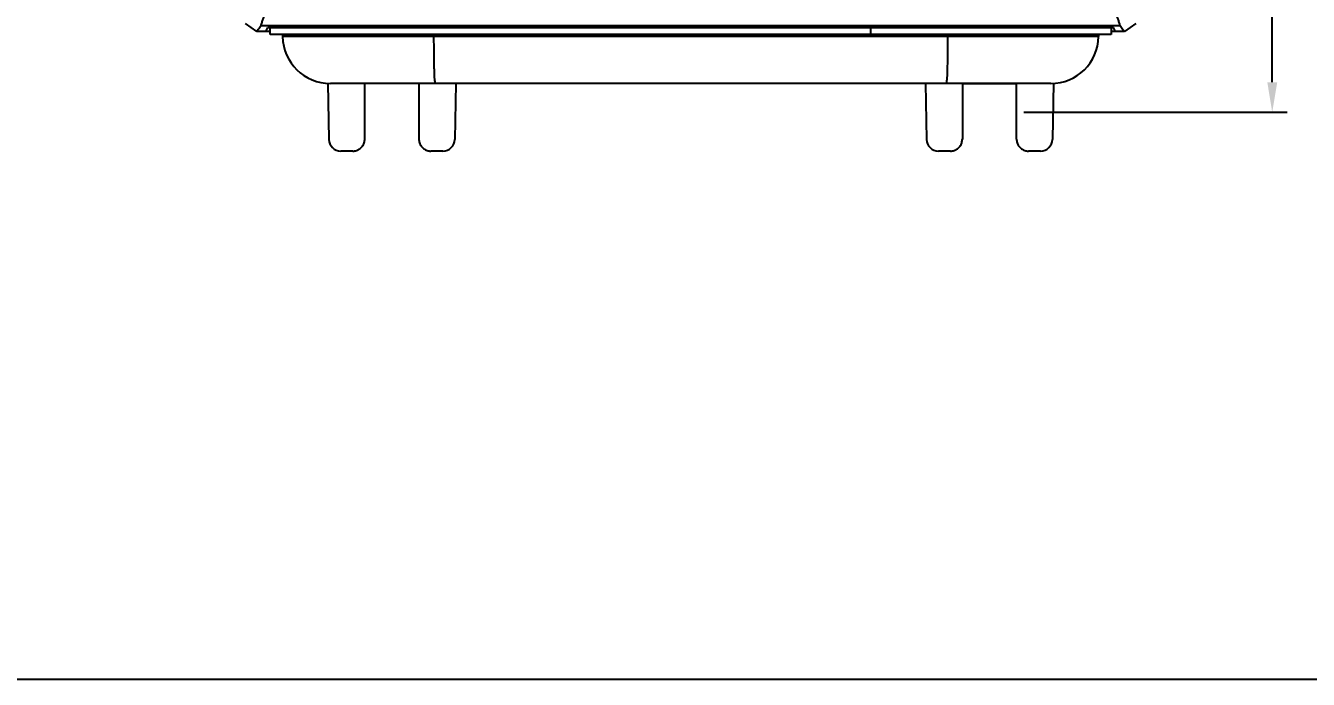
# Model space of a CAD drawing. Header units: millimetres. Extents: x 58 to 898, y 43 to 722.
# Drawn here: x 306.6 to 413.9, y 42.7 to 97.4 of the extents above; entities that cross this region are included whole.
import ezdxf

# ---------------------------------------------------------------- set-up
doc = ezdxf.new("R2010")
doc.units = ezdxf.units.MM
doc.styles.get("Standard").update_dxf_attribs({"font": 'BareunDotumPro1.ttf'})
doc.dimstyles.new('ISO-25', dxfattribs={"dimtxt": 2.5, "dimasz": 2.5, "dimexe": 1.25, "dimexo": 0.625, "dimtad": 1, "dimtxsty": 'Standard', "dimcen": 2.5, "dimadec": 0, "dimazin": 0, "dimtfac": 1, "dimtmove": 0, "dimatfit": 3, "dimfxl": 0, "dimarcsym": 0})

# ---------------------------------------------------------------- blocks, each defined once
blk = doc.blocks.new('*D158')
at = {"color": 0, "lineweight": -2}
for p, q in [((387.86, 154.13), (412.15, 154.13)), ((410.9, 92.63), (410.9, 151.63)), ((390.13, 90.13), (412.15, 90.13))]:
    blk.add_line(p, q, dxfattribs=at)
at = {"color": 0}
for points in [[(411.32, 151.63), (410.49, 151.63), (410.9, 154.13)], [(410.49, 92.63), (411.32, 92.63), (410.9, 90.13)]]:
    blk.add_solid(points, dxfattribs=at)
at = {"layer": 'Defpoints', "color": 0}
for p in [(387.24, 154.13), (410.9, 154.13), (389.51, 90.13)]:
    blk.add_point(p, dxfattribs=at)
at = {"color": 0, "insert": (409.03, 122.13), "char_height": 2.5, "attachment_point": 5, "rotation": 90}
blk.add_mtext('64', dxfattribs=at)

msp = doc.modelspace()

# ---------------------------------------------------------------- linework, layer by layer
at = {"color": 7, "linetype": 'Continuous'}
for p, q in [((325.944, 96.876), (325, 97.547)), ((327.052, 96.876), (325.944, 96.876)), ((326.298, 97.372), (398.18, 97.372)), ((326.69, 96.876), (326.86, 97.215)), ((326.86, 97.215), (397.618, 97.215)), ((327.052, 96.626), (327.052, 97.215)), ((377.302, 96.626), (327.052, 96.626)), ((328.099, 96.626), (328.102, 96.456)), ((340.737, 96.456), (340.737, 96.626)), ((377.302, 97.215), (377.302, 96.626)), ((377.304, 96.626), (377.304, 97.215)), ((397.429, 96.626), (377.304, 96.626)), ((383.741, 96.456), (383.741, 96.626)), ((396.379, 96.626), (396.376, 96.456)), ((397.429, 97.215), (397.429, 96.626)), ((398.534, 96.876), (397.429, 96.876)), ((397.788, 96.876), (397.618, 97.215)), ((399.478, 97.547), (398.534, 96.876)), ((396.376, 96.456), (328.102, 96.456)), ((331.89, 92.55), (331.972, 87.859)), ((392.377, 92.526), (332.101, 92.526)), ((334.972, 87.876), (334.972, 92.526)), ((339.507, 92.526), (339.507, 87.876)), ((342.588, 92.526), (342.506, 87.859)), ((381.89, 92.526), (381.972, 87.859)), ((384.972, 92.526), (384.972, 87.876)), ((389.507, 87.876), (389.507, 92.526)), ((392.588, 92.55), (392.506, 87.859)), ((333.971, 86.876), (332.972, 86.876)), ((341.506, 86.876), (340.507, 86.876)), ((383.971, 86.876), (382.972, 86.876)), ((391.506, 86.876), (390.507, 86.876))]:
    msp.add_line(p, q, dxfattribs=at)
msp.add_line((384.972, 92.526), (389.507, 92.526))
msp.add_lwpolyline([(57.955, 623.708), (897.871, 623.708), (897.871, 42.67), (57.955, 42.67)], close=True)
for centre, radius, start, end in [((332.101, 96.526), 4, 181, 270), ((392.377, 96.526), 4, 270, 359), ((332.972, 87.876), 1, 181, 270), ((341.506, 87.876), 1, 270, 359), ((382.972, 87.876), 1, 181, 270), ((391.506, 87.876), 1, 270, 359)]:
    msp.add_arc(centre, radius, start, end, dxfattribs=at)
for points, knots in [([(326.298, 97.372), (326.328, 97.462), (326.374, 97.648), (326.472, 97.92), (326.533, 98.106), (326.564, 98.2)], [0, 0, 0, 0, 0.28287466, 0.57326965, 0.86975368, 0.86975368, 0.86975368, 0.86975368]), ([(398.18, 97.372), (398.15, 97.462), (398.105, 97.648), (398.006, 97.92), (397.945, 98.106), (397.914, 98.2)], [0, 0, 0, 0, 0.28287008, 0.57326512, 0.86975369, 0.86975369, 0.86975369, 0.86975369]), ([(326.298, 97.372), (326.264, 97.324), (326.187, 97.216), (326.069, 97.051), (325.985, 96.934), (325.944, 96.876)], [0, 0, 0, 0, 0.17820854, 0.39708416, 0.60925193, 0.60925193, 0.60925193, 0.60925193]), ([(398.18, 97.372), (398.215, 97.324), (398.292, 97.216), (398.41, 97.051), (398.493, 96.934), (398.534, 96.876)], [0, 0, 0, 0, 0.17899192, 0.39786681, 0.60925193, 0.60925193, 0.60925193, 0.60925193]), ([(340.737, 96.456), (340.737, 96.164), (340.739, 95.593), (340.748, 94.776), (340.757, 94.038), (340.781, 93.442), (340.782, 92.947), (340.837, 92.729), (340.818, 92.526), (340.852, 92.526)], [0, 0, 0, 0, 0.8787524, 1.7109392, 2.4557807, 3.076824, 3.5437717, 3.834118, 3.9358054, 3.9358054, 3.9358054, 3.9358054]), ([(383.741, 96.456), (383.741, 96.164), (383.739, 95.593), (383.73, 94.776), (383.721, 94.038), (383.697, 93.442), (383.696, 92.947), (383.641, 92.729), (383.66, 92.526), (383.626, 92.526)], [0, 0, 0, 0, 0.8787524, 1.7109392, 2.4557807, 3.076824, 3.5437717, 3.834118, 3.9358054, 3.9358054, 3.9358054, 3.9358054]), ([(333.971, 86.876), (334.076, 86.876), (334.286, 86.909), (334.569, 87.054), (334.794, 87.279), (334.938, 87.562), (334.972, 87.772), (334.972, 87.876)], [0, 0, 0, 0, 0.3129412, 0.6258639, 0.9387567, 1.2516195, 1.5644638, 1.5644638, 1.5644638, 1.5644638]), ([(339.507, 87.876), (339.507, 87.772), (339.54, 87.562), (339.684, 87.279), (339.909, 87.054), (340.192, 86.909), (340.402, 86.876), (340.507, 86.876)], [0, 0, 0, 0, 0.3128443, 0.6257071, 0.9385998, 1.2515225, 1.5644638, 1.5644638, 1.5644638, 1.5644638]), ([(383.971, 86.876), (384.076, 86.876), (384.286, 86.909), (384.569, 87.054), (384.794, 87.279), (384.938, 87.562), (384.972, 87.772), (384.972, 87.876)], [0, 0, 0, 0, 0.3129412, 0.6258639, 0.9387567, 1.2516195, 1.5644638, 1.5644638, 1.5644638, 1.5644638]), ([(389.507, 87.876), (389.507, 87.772), (389.54, 87.562), (389.684, 87.279), (389.909, 87.054), (390.192, 86.909), (390.402, 86.876), (390.507, 86.876)], [0, 0, 0, 0, 0.3128443, 0.6257071, 0.9385998, 1.2515225, 1.5644638, 1.5644638, 1.5644638, 1.5644638])]:
    msp.add_open_spline(points, degree=3, knots=knots, dxfattribs=at)

# ---------------------------------------------------------------- dimensions: what is measured, and where the dimension line sits
dim = msp.add_linear_dim(base=(410.901830674, 154.126277194), p1=(389.506505146, 90.131277194), p2=(387.239050081, 154.126277194), angle=90, dimstyle='ISO-25', override={"dimfxl": 3})
dim.commit()
dim.dimension.update_dxf_attribs({"geometry": '*D158', "text_midpoint": (409.026830674, 122.128777194)})

doc.saveas('drawing.dxf')
